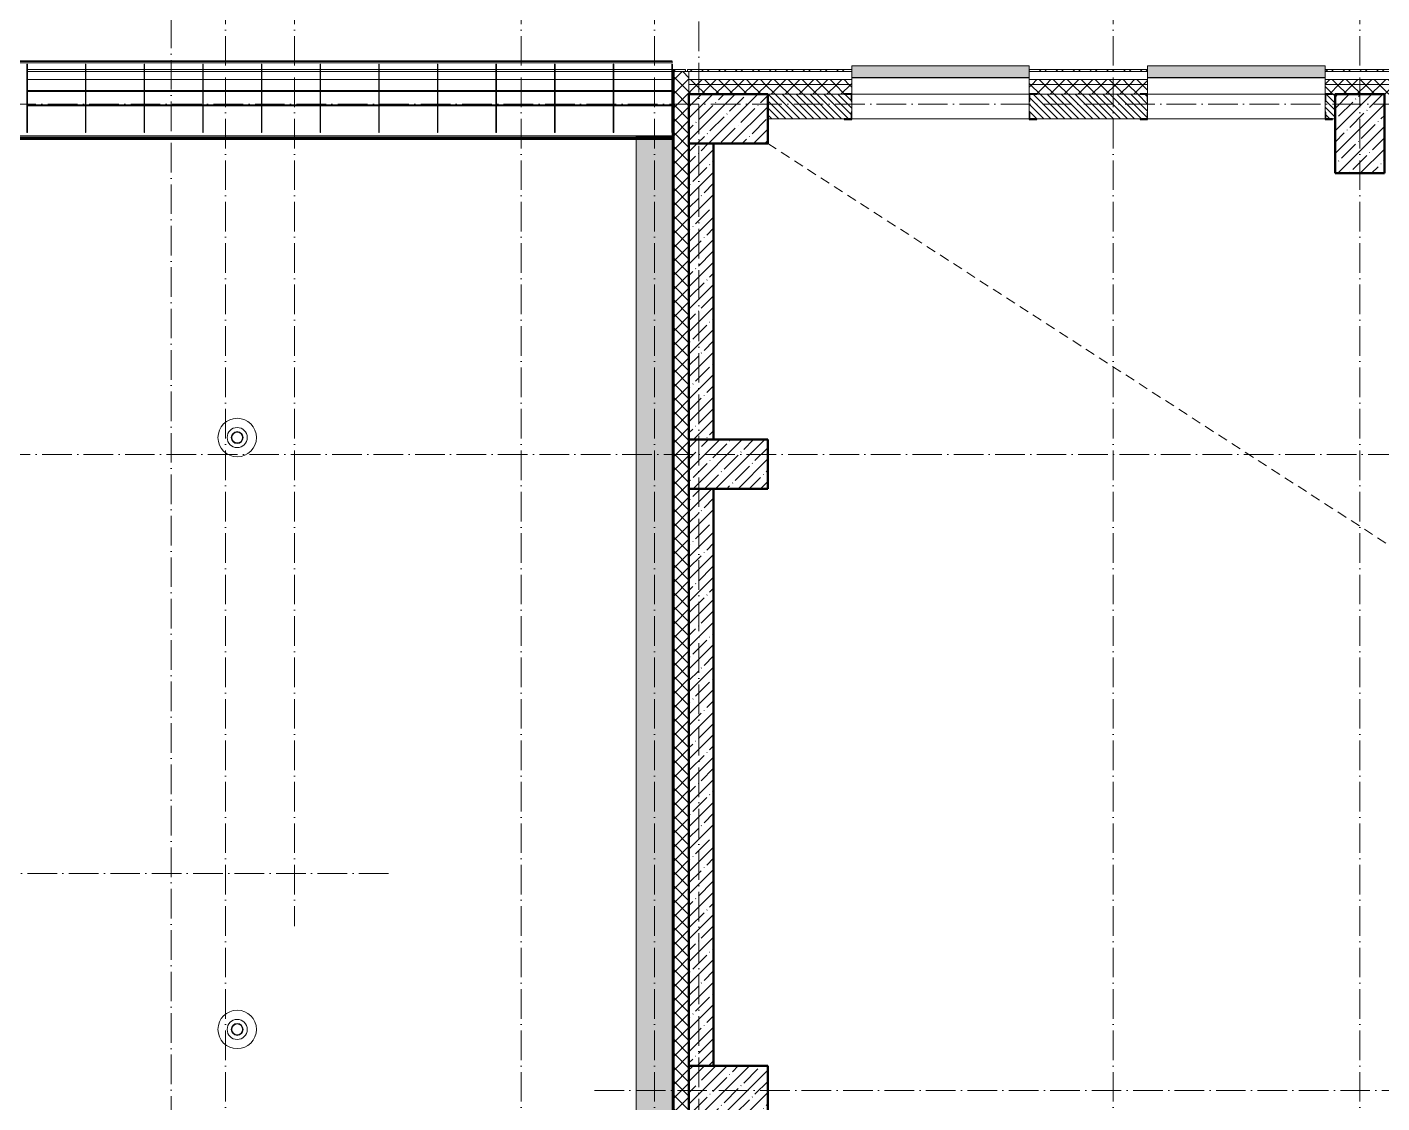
# Model space of a CAD drawing. Header units: millimetres. Extents: x -136833 to 49383, y -8033 to 344618.
# Drawn here: x -87944 to -74209, y 321253 to 332159 of the extents above; entities that cross this region are included whole.
import ezdxf

# ---------------------------------------------------------------- set-up
doc = ezdxf.new("R2010")
doc.units = ezdxf.units.MM
doc.linetypes.add('200_ШТРИХ_ш1п0_6_', pattern=[160, 100, -60])
doc.linetypes.add('50_200_ШТРИХ_1Т_ш5_п1_п1_', pattern=[700, 500, -100, 0, -100])
for name, color, linetype, lineweight in [('A-DETL-____-OTLN-3', 7, '200_ШТРИХ_ш1п0_6_', 9), ('A-FLOR-____-OTLN', 7, 'Continuous', 9), ('A-GENM-____-MCUT', 7, 'Continuous', 25), ('A-GENM-____-OTLN', 7, 'Continuous', 9), ('A-GENM-____-OTLN-1', 7, 'Continuous', 25), ('A-GLAZ-____-OTLN', 7, 'Continuous', 9), ('A-ROOF-____-OTLN', 7, 'Continuous', 9), ('A-WALL-____-MCUT', 7, 'Continuous', 13), ('A-WALL-____-MCUT-1', 7, 'Continuous', 9), ('A-WALL-____-MCUT-2', 7, 'Continuous', 50), ('A-WALL-____-OTLN', 7, 'Continuous', 9), ('A-WALL-____-PATT-1', 7, 'Continuous', 9), ('A-WALL-FNSH-MCUT-1', 7, 'Continuous', 9), ('S-COLS-____-MCUT', 7, 'Continuous', 50), ('S-COLS-____-OTLN', 7, 'Continuous', 9), ('S-GRID-____-OTLN-1', 7, '50_200_ШТРИХ_1Т_ш5_п1_п1_', 9)]:
    doc.layers.add(name, color=color, linetype=linetype, lineweight=lineweight)
doc.layers.add('A-GLAZ-____-OTLN-1', color=7, linetype='Continuous', lineweight=9, true_color=0xc0c0c0)
pattern_1 = [(45, (-131434.41, 245796.49), (-70.71068, 70.71068), []), (135, (-131434.41, 245796.49), (-70.71068, -70.71068), [])]
pattern_2 = [(45, (-131434.41, 245796.49), (-114.04925, 114.04925), []), (45, (-131320.36, 245796.49), (-114.04925, 114.04925), [201.612, -40.322, 3.353, -36.97])]
pattern_3 = [(45, (-131434.41, 245796.49), (-85.53659, 85.53659), []), (45, (-131377.39, 245796.49), (-85.53659, 85.53659), [])]

# ---------------------------------------------------------------- blocks, each defined once
blk = doc.blocks.new('BSC_Колонна _Прямоугольная - 500х800-V11-АР1_План отверстий 2 этажа в осях 1-64_Ю-ЯЯ')
at = {"layer": 'S-COLS-____-OTLN'}
h = blk.add_hatch(dxfattribs=at)
h.set_pattern_fill('FP_19', color=256, style=0, pattern_type=2)
h.set_pattern_definition([(315, (-85431.04, 50600), (114.04925, 114.04925), []), (315, (-85431.04, 50485.95), (114.04925, 114.04925), [201.613, -40.323, 3.353, -36.97])])
h.paths.add_polyline_path([(-250, 400), (-250, -400), (250, -400), (250, 400), (46, 400)], flags=0)
at = {"layer": 'S-COLS-____-MCUT'}
for p, q in [((250, 400), (-250, 400)), ((-250, 400), (-250, -400)), ((250, -400), (250, 400)), ((-250, -400), (250, -400))]:
    blk.add_line(p, q, dxfattribs=at)
blk = doc.blocks.new('141_Фартук_СКБ - 141_Фартук_СКБ_вентфасад-30031396-АР1_План отверстий 2 этажа в осях 1-64_Ю-ЯЯ')
at = {"layer": 'A-GENM-____-MCUT'}
for p, q in [((26160, 758), (0, 758)), ((0, 758), (0, 757)), ((0, 757), (26160, 757)), ((26160, -29), (0, -29)), ((0, -29), (0, -30)), ((0, -30), (26160, -30))]:
    blk.add_line(p, q, dxfattribs=at)
at = {"layer": 'A-GENM-____-OTLN'}
for p, q in [((0, 765), (26160, 765)), ((0, 752), (26160, 752)), ((0, 743), (26160, 743)), ((0, 743), (26160, 743)), ((0, -11), (26160, -11)), ((0, -11), (0, -12)), ((0, -12), (26160, -12)), ((0, -12), (0, -29))]:
    blk.add_line(p, q, dxfattribs=at)
blk = doc.blocks.new('Элемент крепления - Пластина-30015157-АР1_План отверстий 2 этажа в осях 1-64_Ю-ЯЯ')
at = {"layer": 'A-GENM-____-OTLN'}
for p, q in [((25651, 85294), (25651, 85988)), ((25651, 85988), (25656, 85988)), ((25656, 85988), (25656, 85294)), ((25656, 85294), (25651, 85294))]:
    blk.add_line(p, q, dxfattribs=at)
blk = doc.blocks.new('Швеллер - 140х58-30031487-АР1_План отверстий 2 этажа в осях 1-64_Ю-ЯЯ')
at = {"layer": 'A-GENM-____-MCUT'}
for p, q in [((7132, 75), (6543, 75)), ((6543, 71), (7132, 71)), ((7727, 75), (7137, 75)), ((7137, 71), (7727, 71)), ((8321, 75), (7732, 75)), ((7732, 71), (8321, 71)), ((8916, 75), (8326, 75)), ((8326, 71), (8916, 71)), ((9510, 75), (8921, 75)), ((8921, 71), (9510, 71)), ((10105, 75), (9515, 75)), ((9515, 71), (10105, 71)), ((10699, 75), (10110, 75)), ((10110, 71), (10699, 71)), ((11294, 75), (10704, 75)), ((10704, 71), (11294, 71)), ((11888, 75), (11299, 75)), ((11299, 71), (11888, 71)), ((12483, 75), (11893, 75)), ((11893, 71), (12483, 71)), ((13078, 75), (12488, 75)), ((12488, 71), (13078, 71)), ((7132, -71), (6543, -71)), ((6543, -75), (7132, -75)), ((7727, -71), (7137, -71)), ((7137, -75), (7727, -75)), ((8321, -71), (7732, -71)), ((7732, -75), (8321, -75)), ((8916, -71), (8326, -71)), ((8326, -75), (8916, -75)), ((9510, -71), (8921, -71)), ((8921, -75), (9510, -75)), ((10105, -71), (9515, -71)), ((9515, -75), (10105, -75)), ((10699, -71), (10110, -71)), ((10110, -75), (10699, -75)), ((11294, -71), (10704, -71)), ((10704, -75), (11294, -75)), ((11888, -71), (11299, -71)), ((11299, -75), (11888, -75)), ((12483, -71), (11893, -71)), ((11893, -75), (12483, -75)), ((13078, -71), (12488, -71)), ((12488, -75), (13078, -75))]:
    blk.add_line(p, q, dxfattribs=at)
blk = doc.blocks.new('BSC_Колонна _Прямоугольная - 500х800-V74-АР1_План отверстий 2 этажа в осях 1-64_Ю-ЯЯ')
at = {"layer": 'S-COLS-____-OTLN'}
h = blk.add_hatch(dxfattribs=at)
h.set_pattern_fill('FP_86', color=256, style=0, pattern_type=2)
h.set_pattern_definition([(315, (-81931.04, 50600), (114.04925, 114.04925), []), (315, (-81931.04, 50485.95), (114.04925, 114.04925), [201.613, -40.323, 3.353, -36.97])])
h.paths.add_polyline_path([(-250, -400), (250, -400), (250, 400), (-250, 400)], flags=0)
at = {"layer": 'S-COLS-____-MCUT'}
for p, q in [((250, 400), (-250, 400)), ((-250, 400), (-250, -400)), ((250, -400), (250, 400)), ((-250, -400), (250, -400))]:
    blk.add_line(p, q, dxfattribs=at)
blk = doc.blocks.new('BSC_Колонна _Прямоугольная - 500х800-V75-АР1_План отверстий 2 этажа в осях 1-64_Ю-ЯЯ')
at = {"layer": 'S-COLS-____-OTLN'}
h = blk.add_hatch(dxfattribs=at)
h.set_pattern_fill('FP_87', color=256, style=0, pattern_type=2)
h.set_pattern_definition([(315, (-75581.04, 50600), (114.04925, 114.04925), []), (315, (-75581.04, 50485.95), (114.04925, 114.04925), [201.613, -40.323, 3.353, -36.97])])
h.paths.add_polyline_path([(-250, -400), (250, -400), (250, 400), (-250, 400)], flags=0)
at = {"layer": 'S-COLS-____-MCUT'}
for p, q in [((250, 400), (-250, 400)), ((-250, 400), (-250, -400)), ((250, -400), (250, 400)), ((-250, -400), (250, -400))]:
    blk.add_line(p, q, dxfattribs=at)
blk = doc.blocks.new('BSC_Колонна _Прямоугольная - 500х800-25984400-АР1_План отверстий 2 этажа в осях 1-64_Ю-ЯЯ')
at = {"layer": 'S-COLS-____-OTLN'}
h = blk.add_hatch(dxfattribs=at)
h.set_pattern_fill('FP_91', color=256, style=0, pattern_type=2)
h.set_pattern_definition([(225, (57000, 85281.04), (114.04925, -114.04925), []), (225, (56885.95, 85281.04), (114.04925, -114.04925), [201.613, -40.323, 3.353, -36.97])])
h.paths.add_polyline_path([(250, 400), (-250, 400), (-250, -400), (250, -400)], flags=0)
at = {"layer": 'S-COLS-____-MCUT'}
for p, q in [((250, 400), (-250, 400)), ((-250, 400), (-250, -400)), ((250, -400), (250, 400)), ((-250, -400), (250, -400))]:
    blk.add_line(p, q, dxfattribs=at)
blk = doc.blocks.new('Фахверк_СКБ_Уголок - 250_2700_1-27501432-АР1_План отверстий 2 этажа в осях 1-64_Ю-ЯЯ')
at = {"layer": 'A-GENM-____-MCUT'}
for p, q in [((200, 181), (125, 181)), ((125, 181), (125, 106)), ((131, 106), (131, 175)), ((131, 175), (200, 175)), ((200, 175), (200, 181)), ((125, 106), (131, 106)), ((131, -6), (125, -6)), ((125, -6), (125, -81)), ((125, -81), (200, -81)), ((131, -75), (131, -6)), ((200, -75), (131, -75)), ((200, -81), (200, -75))]:
    blk.add_line(p, q, dxfattribs=at)
blk = doc.blocks.new('Фахверк_СКБ_Уголок - 250_2700-27497298-АР1_План отверстий 2 этажа в осях 1-64_Ю-ЯЯ')
at = {"layer": 'A-GENM-____-MCUT'}
for p, q in [((200, 181), (125, 181)), ((125, 181), (125, 106)), ((131, 106), (131, 175)), ((131, 175), (200, 175)), ((200, 175), (200, 181)), ((125, 106), (131, 106)), ((131, -6), (125, -6)), ((125, -6), (125, -81)), ((125, -81), (200, -81)), ((131, -75), (131, -6)), ((200, -75), (131, -75)), ((200, -81), (200, -75))]:
    blk.add_line(p, q, dxfattribs=at)
blk = doc.blocks.new('Кровельный аэратор - 143_Кровельный аэратор-15605992-АР1_План отверстий 2 этажа в осях 1-64_Ю-ЯЯ')
at = {"layer": 'A-GENM-____-OTLN'}
for radius, start, end in [(195, 360, 180), (195, 180, 360), (102, 360, 180), (102, 180, 360), (60, 360, 180), (60, 180, 360), (55, 360, 180), (55, 180, 360)]:
    blk.add_arc((0, 0), radius, start, end, dxfattribs=at)
blk = doc.blocks.new('Отлив_СКБ1 - Отлив_ТШ 50-30087418-АР1_План отверстий 2 этажа в осях 1-64_Ю-ЯЯ')
at = {"layer": 'A-GLAZ-____-OTLN-1'}
h = blk.add_hatch(color=256, dxfattribs=at)
h.paths.add_polyline_path([(17305, -170), (33, -170), (33, -535), (16940, -535), (17192, -283)], flags=0)
h.paths.add_polyline_path([(11, -283), (11, -170), (0, -170), (0, -535), (11, -535)], flags=0)
at = {"layer": 'A-GLAZ-____-OTLN'}
for p, q in [((0, -535), (0, -170)), ((0, -535), (11, -535)), ((33, -535), (16940, -535))]:
    blk.add_line(p, q, dxfattribs=at)
blk = doc.blocks.new('Отлив_СКБ - Отлив витража_120_НВФ-31885689-АР1_План отверстий 2 этажа в осях 1-64_Ю-ЯЯ')
at = {"layer": 'A-GLAZ-____-OTLN-1'}
for points in [[(1800, 2), (1800, 120), (0, 120), (0, 2), (737, 2)], [(1800, 0), (1800, 2), (0, 2), (0, 0), (737, 0)]]:
    blk.add_hatch(color=256, dxfattribs=at).paths.add_polyline_path(points, flags=0)
at = {"layer": 'A-GLAZ-____-OTLN'}
for p, q in [((0, 83), (0, 120)), ((1800, 120), (0, 120)), ((0, 2), (1800, 2)), ((1800, 120), (1800, 83)), ((1800, 0), (0, 0))]:
    blk.add_line(p, q, dxfattribs=at)
blk = doc.blocks.new('3эт')
at = {"layer": 'S-GRID-____-OTLN-1', "color": 251, "ltscale": 0.6, "true_color": 0x636466}
for p, q in [((329270.7, 4029.4), (329270.7, -33971.9)), ((329970.7, 4029.4), (329970.7, -9616.1)), ((332270.7, 4029.4), (332270.7, -33971.9)), ((333620.7, 4029.4), (333620.7, -20188)), ((338270.7, 4029.4), (338270.7, -33971.9)), ((340770.7, 4029.4), (340770.7, -33971.9)), ((328720.7, 3785.7), (328720.7, -33833.1)), ((334070.7, 3756), (334070.7, -20188)), ((387845.1, -1282.4), (279101.9, -1282.4)), ((279101.9, -4832.4), (387845.1, -4832.4)), ((330925.3, -9082.4), (279101.9, -9082.4)), ((333012.7, -11282.4), (387845.1, -11282.4))]:
    blk.add_line(p, q, dxfattribs=at)

msp = doc.modelspace()

# ---------------------------------------------------------------- hatches: boundary and pattern name
at = {"layer": 'A-WALL-____-PATT-1'}
h = msp.add_hatch(dxfattribs=at)
h.set_pattern_fill('FP_3', color=256, style=0, pattern_type=2)
h.set_pattern_definition(pattern_3)
h.paths.add_polyline_path([(-81401.9, 331707.5), (-81269.4, 331707.5), (-81269.4, 331727.5), (-81401.9, 331727.5)], flags=0)
h = msp.add_hatch(dxfattribs=at)
h.set_pattern_fill('FP_1', color=256, style=0, pattern_type=2)
h.set_pattern_definition(pattern_1)
h.paths.add_polyline_path([(-81384.4, 313577.5), (-81234.4, 313577.5), (-81234.4, 331707.5), (-81384.4, 331707.5), (-81384.4, 313727.5)], flags=0)
h = msp.add_hatch(dxfattribs=at)
h.set_pattern_fill('FP_3', color=256, style=0, pattern_type=2)
h.set_pattern_definition(pattern_3)
h.paths.add_polyline_path([(-56719.4, 331707.5), (-56719.4, 331727.5), (-59734.4, 331727.5), (-59734.4, 331707.5), (-57214.6, 331707.5)], flags=0)
h.paths.add_polyline_path([(-61534.4, 331707.5), (-61534.4, 331727.5), (-62734.4, 331727.5), (-62734.4, 331707.5)], flags=0)
h.paths.add_polyline_path([(-64534.4, 331707.5), (-64534.4, 331727.5), (-65734.4, 331727.5), (-65734.4, 331707.5)], flags=0)
h.paths.add_polyline_path([(-67534.4, 331707.5), (-67534.4, 331727.5), (-68784.4, 331727.5), (-68784.4, 331707.5), (-67819.6, 331707.5)], flags=0)
h.paths.add_polyline_path([(-70584.4, 331707.5), (-70584.4, 331727.5), (-71784.4, 331727.5), (-71784.4, 331707.5), (-71354.6, 331707.5)], flags=0)
h.paths.add_polyline_path([(-74005.8, 331707.5), (-73584.4, 331707.5), (-73584.4, 331727.5), (-74784.4, 331727.5), (-74784.4, 331707.5)], flags=0)
h.paths.add_polyline_path([(-79584.4, 331707.5), (-79584.4, 331727.5), (-81249.4, 331727.5), (-81249.4, 331707.5), (-80192.1, 331707.5)], flags=0)
h.paths.add_polyline_path([(-76584.4, 331707.5), (-76584.4, 331727.5), (-77784.4, 331727.5), (-77784.4, 331707.5)], flags=0)
h = msp.add_hatch(dxfattribs=at)
h.set_pattern_fill('FP_1', color=256, style=0, pattern_type=2)
h.set_pattern_definition(pattern_1)
h.paths.add_polyline_path([(-30084.4, 331577.5), (-30034.4, 331577.5), (-30034.4, 331627.5), (-36934.4, 331627.5), (-36934.4, 331577.5), (-32469.6, 331577.5)], flags=0)
h.paths.add_polyline_path([(-42190.8, 331577.5), (-41484.4, 331577.5), (-41484.4, 331627.5), (-42684.4, 331627.5), (-42684.4, 331577.5)], flags=0)
h.paths.add_polyline_path([(-39684.4, 331577.5), (-37934.4, 331577.5), (-37934.4, 331627.5), (-39684.4, 331627.5)], flags=0)
h.paths.add_polyline_path([(-44484.4, 331577.5), (-44484.4, 331627.5), (-45609.4, 331627.5), (-45609.4, 331577.5), (-44842.1, 331577.5)], flags=0)
h.paths.add_polyline_path([(-47409.4, 331577.5), (-47409.4, 331627.5), (-48534.4, 331627.5), (-48534.4, 331577.5), (-47493.3, 331577.5)], flags=0)
h.paths.add_polyline_path([(-54384.4, 331577.5), (-53184.4, 331577.5), (-53184.4, 331627.5), (-54384.4, 331627.5)], flags=0)
h.paths.add_polyline_path([(-56184.4, 331577.5), (-56184.4, 331627.5), (-59734.4, 331627.5), (-59734.4, 331577.5), (-57214.6, 331577.5)], flags=0)
h.paths.add_polyline_path([(-61534.4, 331577.5), (-61534.4, 331627.5), (-62734.4, 331627.5), (-62734.4, 331577.5)], flags=0)
h.paths.add_polyline_path([(-64534.4, 331577.5), (-64534.4, 331627.5), (-65734.4, 331627.5), (-65734.4, 331577.5)], flags=0)
h.paths.add_polyline_path([(-67534.4, 331577.5), (-67534.4, 331627.5), (-68784.4, 331627.5), (-68784.4, 331577.5), (-67819.6, 331577.5)], flags=0)
h.paths.add_polyline_path([(-71354.6, 331577.5), (-70584.4, 331577.5), (-70584.4, 331627.5), (-71784.4, 331627.5), (-71784.4, 331577.5)], flags=0)
h.paths.add_polyline_path([(-73584.4, 331577.5), (-73584.4, 331627.5), (-74784.4, 331627.5), (-74784.4, 331577.5), (-74005.8, 331577.5)], flags=0)
h.paths.add_polyline_path([(-76584.4, 331577.5), (-76584.4, 331627.5), (-77784.4, 331627.5), (-77784.4, 331577.5)], flags=0)
h.paths.add_polyline_path([(-80192.1, 331577.5), (-79584.4, 331577.5), (-79584.4, 331627.5), (-81234.4, 331627.5), (-81234.4, 331577.5), (-81075.8, 331577.5)], flags=0)
h = msp.add_hatch(dxfattribs=at)
h.set_pattern_fill('FP_1', color=256, style=0, pattern_type=2)
h.set_pattern_definition(pattern_1)
h.paths.add_polyline_path([(-30184.4, 331477.5), (-30084.4, 331477.5), (-30084.4, 331577.5), (-36934.4, 331577.5), (-36934.4, 331477.5), (-32469.6, 331477.5)], flags=0)
h.paths.add_polyline_path([(-38434.4, 331477.5), (-37934.4, 331477.5), (-37934.4, 331577.5), (-39684.4, 331577.5), (-39684.4, 331483.5), (-39609.4, 331483.5), (-39609.4, 331477.5), (-39539.6, 331477.5)], flags=0)
h.paths.add_polyline_path([(-42190.8, 331477.5), (-41559.4, 331477.5), (-41559.4, 331483.5), (-41484.4, 331483.5), (-41484.4, 331577.5), (-42684.4, 331577.5), (-42684.4, 331477.5)], flags=0)
h.paths.add_polyline_path([(-44842.1, 331477.5), (-44559.4, 331477.5), (-44559.4, 331483.5), (-44484.4, 331483.5), (-44484.4, 331577.5), (-45609.4, 331577.5), (-45609.4, 331483.5), (-45534.4, 331483.5), (-45534.4, 331477.5)], flags=0)
h.paths.add_polyline_path([(-47493.3, 331477.5), (-47484.4, 331477.5), (-47484.4, 331483.5), (-47409.4, 331483.5), (-47409.4, 331577.5), (-48534.4, 331577.5), (-48534.4, 331477.5), (-48034.4, 331477.5)], flags=0)
h.paths.add_polyline_path([(-53934.4, 331477.5), (-53259.4, 331477.5), (-53259.4, 331483.5), (-53184.4, 331483.5), (-53184.4, 331577.5), (-54384.4, 331577.5), (-54384.4, 331483.5), (-54309.4, 331483.5), (-54309.4, 331477.5)], flags=0)
h.paths.add_polyline_path([(-56184.4, 331477.5), (-56184.4, 331577.5), (-59734.4, 331577.5), (-59734.4, 331483.5), (-59659.4, 331483.5), (-59659.4, 331477.5), (-56684.4, 331477.5)], flags=0)
h.paths.add_polyline_path([(-62734.4, 331477.5), (-61609.4, 331477.5), (-61609.4, 331483.5), (-61534.4, 331483.5), (-61534.4, 331577.5), (-62734.4, 331577.5)], flags=0)
h.paths.add_polyline_path([(-65659.4, 331477.5), (-64609.4, 331477.5), (-64609.4, 331483.5), (-64534.4, 331483.5), (-64534.4, 331577.5), (-65734.4, 331577.5), (-65734.4, 331483.5), (-65659.4, 331483.5)], flags=0)
h.paths.add_polyline_path([(-67609.4, 331477.5), (-67609.4, 331483.5), (-67534.4, 331483.5), (-67534.4, 331577.5), (-68784.4, 331577.5), (-68784.4, 331483.5), (-68709.4, 331483.5), (-68709.4, 331477.5), (-67819.6, 331477.5)], flags=0)
h.paths.add_polyline_path([(-70659.4, 331477.5), (-70659.4, 331483.5), (-70584.4, 331483.5), (-70584.4, 331577.5), (-71784.4, 331577.5), (-71784.4, 331483.5), (-71709.4, 331483.5), (-71709.4, 331477.5), (-71354.6, 331477.5)], flags=0)
h.paths.add_polyline_path([(-73659.4, 331477.5), (-73659.4, 331483.5), (-73584.4, 331483.5), (-73584.4, 331577.5), (-74784.4, 331577.5), (-74784.4, 331483.5), (-74709.4, 331483.5), (-74709.4, 331477.5), (-74005.8, 331477.5)], flags=0)
h.paths.add_polyline_path([(-77709.4, 331477.5), (-76659.4, 331477.5), (-76659.4, 331483.5), (-76584.4, 331483.5), (-76584.4, 331577.5), (-77784.4, 331577.5), (-77784.4, 331483.5), (-77709.4, 331483.5)], flags=0)
h.paths.add_polyline_path([(-79659.4, 331477.5), (-79659.4, 331483.5), (-79584.4, 331483.5), (-79584.4, 331577.5), (-81234.4, 331577.5), (-81234.4, 331477.5), (-80192.1, 331477.5)], flags=0)
h = msp.add_hatch(dxfattribs=at)
h.set_pattern_fill('FP_6', color=256, style=0, pattern_type=2)
h.set_pattern_definition([(135, (-131434.413, 245796.486), (-35.35534, -35.35534), [])])
h.paths.add_polyline_path([(-77778.4, 331227.5), (-76590.4, 331227.5), (-76590.4, 331296.5), (-76584.4, 331296.5), (-76584.4, 331408.5), (-76590.4, 331408.5), (-76590.4, 331477.5), (-77778.4, 331477.5), (-77778.4, 331408.5), (-77784.4, 331408.5), (-77784.4, 331296.5), (-77778.4, 331296.5), (-77778.4, 331228.8)], flags=0)
h.paths.add_polyline_path([(-74684.4, 331227.5), (-74684.4, 331477.5), (-74778.4, 331477.5), (-74778.4, 331408.5), (-74784.4, 331408.5), (-74784.4, 331296.5), (-74778.4, 331296.5), (-74778.4, 331227.5), (-74709.4, 331227.5)], flags=0)
h.paths.add_polyline_path([(-79659.4, 331227.5), (-79590.4, 331227.5), (-79590.4, 331296.5), (-79584.4, 331296.5), (-79584.4, 331408.5), (-79590.4, 331408.5), (-79590.4, 331477.5), (-80434.4, 331477.5), (-80434.4, 331227.5), (-80192.1, 331227.5)], flags=0)
h = msp.add_hatch(dxfattribs=at)
h.set_pattern_fill('FP_13', color=256, style=0, pattern_type=2)
h.set_pattern_definition(pattern_2)
h.paths.add_polyline_path([(-81234.4, 327977.5), (-80984.4, 327977.5), (-80984.4, 330977.5), (-81234.4, 330977.5), (-81234.4, 328851.7)], flags=0)
h = msp.add_hatch(dxfattribs=at)
h.set_pattern_fill('FP_13', color=256, style=0, pattern_type=2)
h.set_pattern_definition(pattern_2)
h.paths.add_polyline_path([(-80984.4, 321627.5), (-80984.4, 327477.5), (-81234.4, 327477.5), (-81234.4, 321627.5)], flags=0)

# ---------------------------------------------------------------- linework, layer by layer
at = {"layer": 'A-DETL-____-OTLN-3'}
msp.add_line((-80434.4, 330977.5), (-57534.4, 316177.5), dxfattribs=at)
at = {"layer": 'A-FLOR-____-OTLN'}
for p, q in [((-87352.4, 331627.5), (-87941.9, 331627.5)), ((-86757.8, 331627.5), (-87347.4, 331627.5)), ((-86163.3, 331627.5), (-86752.8, 331627.5)), ((-85568.7, 331627.5), (-86158.3, 331627.5)), ((-84974.2, 331627.5), (-85563.7, 331627.5)), ((-84379.6, 331627.5), (-84969.2, 331627.5)), ((-83785.1, 331627.5), (-84374.6, 331627.5)), ((-83190.5, 331627.5), (-83780.1, 331627.5)), ((-82596, 331627.5), (-83185.5, 331627.5)), ((-82001.5, 331627.5), (-82591, 331627.5)), ((-81406.9, 331627.5), (-81996.5, 331627.5)), ((-107564.4, 331057.5), (-81404.4, 331057.5))]:
    msp.add_line(p, q, dxfattribs=at)
at = {"layer": 'A-ROOF-____-OTLN'}
msp.add_line((-81714.4, 331057.5), (-81714.4, 331052.5), dxfattribs=at)
at = {"layer": 'A-WALL-____-MCUT'}
for p, q in [((-81234.4, 331477.5), (-81234.4, 331707.5)), ((-79584.4, 331707.5), (-81234.4, 331707.5)), ((-81234.4, 331707.5), (-79584.4, 331707.5)), ((-79584.4, 331483.5), (-79584.4, 331707.5)), ((-77784.4, 331707.5), (-77784.4, 331483.5)), ((-76584.4, 331707.5), (-77784.4, 331707.5)), ((-77784.4, 331707.5), (-76584.4, 331707.5)), ((-76584.4, 331483.5), (-76584.4, 331707.5)), ((-74784.4, 331707.5), (-74784.4, 331483.5)), ((-73584.4, 331707.5), (-74784.4, 331707.5)), ((-74784.4, 331707.5), (-73584.4, 331707.5)), ((-79584.4, 331296.5), (-79584.4, 331408.5)), ((-77784.4, 331408.5), (-77784.4, 331296.5)), ((-76584.4, 331296.5), (-76584.4, 331408.5)), ((-74784.4, 331408.5), (-74784.4, 331296.5)), ((-80434.4, 331227.5), (-79659.4, 331227.5)), ((-77709.4, 331227.5), (-76659.4, 331227.5)), ((-74709.4, 331227.5), (-74684.4, 331227.5))]:
    msp.add_line(p, q, dxfattribs=at)
at = {"layer": 'A-WALL-____-MCUT-1'}
for p, q in [((-81396.4, 331727.5), (-81396.4, 313739.5)), ((-81390.4, 331727.5), (-81390.4, 313733.5)), ((-81234.4, 331707.5), (-81384.4, 331707.5)), ((-79584.4, 331627.5), (-81234.4, 331627.5)), ((-79584.4, 331577.5), (-81234.4, 331577.5)), ((-76584.4, 331627.5), (-77784.4, 331627.5)), ((-76584.4, 331577.5), (-77784.4, 331577.5)), ((-73584.4, 331627.5), (-74784.4, 331627.5)), ((-73584.4, 331577.5), (-74784.4, 331577.5)), ((-80434.4, 331477.5), (-79659.4, 331477.5)), ((-79659.4, 331477.5), (-80434.4, 331477.5)), ((-77709.4, 331477.5), (-76659.4, 331477.5)), ((-76659.4, 331477.5), (-77709.4, 331477.5)), ((-74709.4, 331477.5), (-74684.4, 331477.5)), ((-74684.4, 331477.5), (-74709.4, 331477.5))]:
    msp.add_line(p, q, dxfattribs=at)
at = {"layer": 'A-WALL-____-MCUT-2'}
for p, q in [((-81234.4, 330977.5), (-81234.4, 327977.5)), ((-80984.4, 327977.5), (-80984.4, 330977.5)), ((-81234.4, 327477.5), (-81234.4, 321627.5)), ((-80984.4, 321627.5), (-80984.4, 327477.5))]:
    msp.add_line(p, q, dxfattribs=at)
at = {"layer": 'A-WALL-____-OTLN'}
for p, q in [((-87941.9, 331727.5), (-87352.4, 331727.5)), ((-87352.4, 331707.5), (-87941.9, 331707.5)), ((-87347.4, 331727.5), (-86757.8, 331727.5)), ((-86757.8, 331707.5), (-87347.4, 331707.5)), ((-86752.8, 331727.5), (-86163.3, 331727.5)), ((-86163.3, 331707.5), (-86752.8, 331707.5)), ((-86158.3, 331727.5), (-85568.7, 331727.5)), ((-85568.7, 331707.5), (-86158.3, 331707.5)), ((-85563.7, 331727.5), (-84974.2, 331727.5)), ((-84974.2, 331707.5), (-85563.7, 331707.5)), ((-84969.2, 331727.5), (-84379.6, 331727.5)), ((-84379.6, 331707.5), (-84969.2, 331707.5)), ((-84374.6, 331727.5), (-83785.1, 331727.5)), ((-83785.1, 331707.5), (-84374.6, 331707.5)), ((-83780.1, 331727.5), (-83190.5, 331727.5)), ((-83190.5, 331707.5), (-83780.1, 331707.5)), ((-83185.5, 331727.5), (-82596, 331727.5)), ((-82596, 331707.5), (-83185.5, 331707.5)), ((-82591, 331727.5), (-82001.5, 331727.5)), ((-82001.5, 331707.5), (-82591, 331707.5)), ((-81996.5, 331727.5), (-81406.9, 331727.5)), ((-81406.9, 331707.5), (-81996.5, 331707.5)), ((-77784.4, 331477.5), (-79584.4, 331477.5)), ((-79584.4, 331477.5), (-77784.4, 331477.5)), ((-74784.4, 331477.5), (-76584.4, 331477.5)), ((-76584.4, 331477.5), (-74784.4, 331477.5)), ((-77784.4, 331227.5), (-79584.4, 331227.5)), ((-74784.4, 331227.5), (-76584.4, 331227.5))]:
    msp.add_line(p, q, dxfattribs=at)
at = {"layer": 'A-WALL-FNSH-MCUT-1'}
for p, q in [((-81269.4, 331727.5), (-81401.9, 331727.5)), ((-81401.9, 331707.5), (-81269.4, 331707.5)), ((-81384.4, 313727.5), (-81384.4, 331727.5)), ((-81269.4, 331707.5), (-81269.4, 331727.5)), ((-79584.4, 331727.5), (-81249.4, 331727.5)), ((-81249.4, 331727.5), (-81249.4, 331707.5)), ((-81249.4, 331707.5), (-81234.4, 331707.5)), ((-79584.4, 331707.5), (-79584.4, 331727.5)), ((-76584.4, 331727.5), (-77784.4, 331727.5)), ((-77784.4, 331727.5), (-77784.4, 331707.5)), ((-76584.4, 331707.5), (-76584.4, 331727.5)), ((-73584.4, 331727.5), (-74784.4, 331727.5)), ((-74784.4, 331727.5), (-74784.4, 331707.5)), ((-81404.4, 331090.5), (-81404.4, 313747.5))]:
    msp.add_line(p, q, dxfattribs=at)

# ---------------------------------------------------------------- block references
msp.add_blockref('3эт', (-415205.1, 332659.9))
at = {"layer": 'A-GENM-____-OTLN', "rotation": 180}
msp.add_blockref('141_Фартук_СКБ - 141_Фартук_СКБ_вентфасад-30031396-АР1_План отверстий 2 этажа в осях 1-64_Ю-ЯЯ', (-81404.4, 331784.5), dxfattribs=at)
at = {"layer": 'A-GENM-____-OTLN'}
for name, p in [('Элемент крепления - Пластина-30015157-АР1_План отверстий 2 этажа в осях 1-64_Ю-ЯЯ', (-113598, 245796.5)), ('Элемент крепления - Пластина-30015157-АР1_План отверстий 2 этажа в осях 1-64_Ю-ЯЯ', (-113003.5, 245796.5)), ('Элемент крепления - Пластина-30015157-АР1_План отверстий 2 этажа в осях 1-64_Ю-ЯЯ', (-112409, 245796.5)), ('Элемент крепления - Пластина-30015157-АР1_План отверстий 2 этажа в осях 1-64_Ю-ЯЯ', (-111814.4, 245796.5)), ('Элемент крепления - Пластина-30015157-АР1_План отверстий 2 этажа в осях 1-64_Ю-ЯЯ', (-111219.9, 245796.5)), ('Элемент крепления - Пластина-30015157-АР1_План отверстий 2 этажа в осях 1-64_Ю-ЯЯ', (-110625.3, 245796.5)), ('Элемент крепления - Пластина-30015157-АР1_План отверстий 2 этажа в осях 1-64_Ю-ЯЯ', (-110030.8, 245796.5)), ('Элемент крепления - Пластина-30015157-АР1_План отверстий 2 этажа в осях 1-64_Ю-ЯЯ', (-109436.2, 245796.5)), ('Элемент крепления - Пластина-30015157-АР1_План отверстий 2 этажа в осях 1-64_Ю-ЯЯ', (-108841.7, 245796.5)), ('Элемент крепления - Пластина-30015157-АР1_План отверстий 2 этажа в осях 1-64_Ю-ЯЯ', (-108247.1, 245796.5)), ('Элемент крепления - Пластина-30015157-АР1_План отверстий 2 этажа в осях 1-64_Ю-ЯЯ', (-107652.6, 245796.5)), ('Элемент крепления - Пластина-30015157-АР1_План отверстий 2 этажа в осях 1-64_Ю-ЯЯ', (-107058, 245796.5)), ('Швеллер - 140х58-30031487-АР1_План отверстий 2 этажа в осях 1-64_Ю-ЯЯ', (-94484.4, 331437.5)), ('Кровельный аэратор - 143_Кровельный аэратор-15605992-АР1_План отверстий 2 этажа в осях 1-64_Ю-ЯЯ', (-85814.4, 327997.5)), ('Кровельный аэратор - 143_Кровельный аэратор-15605992-АР1_План отверстий 2 этажа в осях 1-64_Ю-ЯЯ', (-85814.4, 321997.5))]:
    msp.add_blockref(name, p, dxfattribs=at)
at = {"layer": 'A-GENM-____-OTLN-1', "rotation": 180}
for p in [(-79459.4, 331402.5), (-76459.4, 331402.5)]:
    msp.add_blockref('Фахверк_СКБ_Уголок - 250_2700-27497298-АР1_План отверстий 2 этажа в осях 1-64_Ю-ЯЯ', p, dxfattribs=at)
at = {"layer": 'A-GENM-____-OTLN-1'}
for name, p in [('Фахверк_СКБ_Уголок - 250_2700-27497298-АР1_План отверстий 2 этажа в осях 1-64_Ю-ЯЯ', (-77909.4, 331302.5)), ('Фахверк_СКБ_Уголок - 250_2700_1-27501432-АР1_План отверстий 2 этажа в осях 1-64_Ю-ЯЯ', (-74909.4, 331302.5))]:
    msp.add_blockref(name, p, dxfattribs=at)
at = {"layer": 'A-GLAZ-____-OTLN'}
for p in [(-79584.4, 331644.5), (-76584.4, 331644.5)]:
    msp.add_blockref('Отлив_СКБ - Отлив витража_120_НВФ-31885689-АР1_План отверстий 2 этажа в осях 1-64_Ю-ЯЯ', p, dxfattribs=at)
at = {"layer": 'A-GLAZ-____-OTLN', "rotation": 269.999999999998}
msp.add_blockref('Отлив_СКБ1 - Отлив_ТШ 50-30087418-АР1_План отверстий 2 этажа в осях 1-64_Ю-ЯЯ', (-81234.4, 331052.5), dxfattribs=at)
at = {"layer": 'S-COLS-____-OTLN'}
for name, p, rotation in [('BSC_Колонна _Прямоугольная - 500х800-V11-АР1_План отверстий 2 этажа в осях 1-64_Ю-ЯЯ', (-80834.4, 331227.5), 89.9999999999999), ('BSC_Колонна _Прямоугольная - 500х800-25984400-АР1_План отверстий 2 этажа в осях 1-64_Ю-ЯЯ', (-74434.4, 331077.5), 180), ('BSC_Колонна _Прямоугольная - 500х800-V74-АР1_План отверстий 2 этажа в осях 1-64_Ю-ЯЯ', (-80834.4, 327727.5), 89.9999999999999), ('BSC_Колонна _Прямоугольная - 500х800-V75-АР1_План отверстий 2 этажа в осях 1-64_Ю-ЯЯ', (-80834.4, 321377.5), 89.9999999999999)]:
    msp.add_blockref(name, p, dxfattribs=dict(at, rotation=rotation))

doc.saveas('drawing.dxf')
